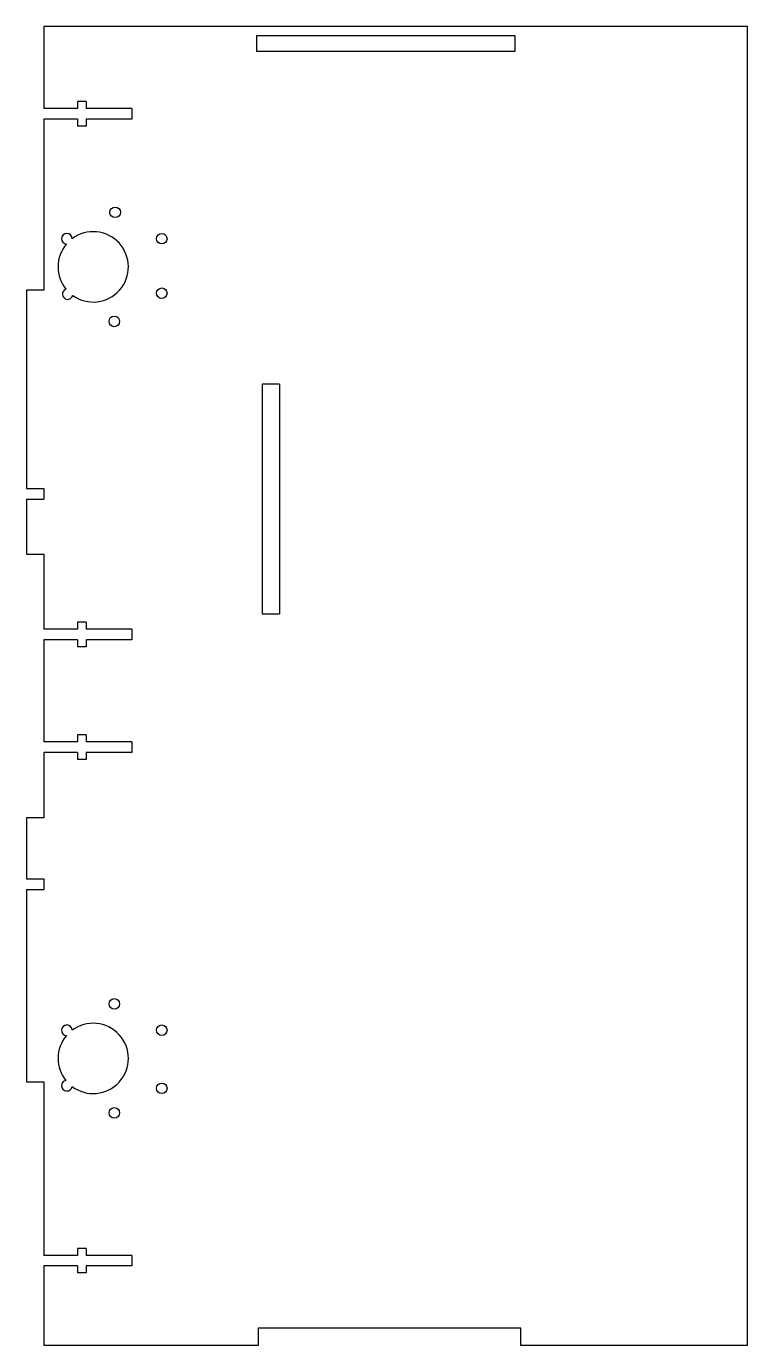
# Model space of a CAD drawing. Extents: x 0 to 205, y -179 to 196.
import ezdxf

# ---------------------------------------------------------------- set-up
doc = ezdxf.new("R2010")
doc.units = 0
doc.layers.get('0').update_dxf_attribs({"linetype": 'continuous'})

# ---------------------------------------------------------------- blocks, each defined once
blk = doc.blocks.new('SHAPE2DVIEW')
at = {"color": 0}
for p, q in [((205.01, 196.36), (5.01, 196.36)), ((5.01, 196.36), (5.01, 173)), ((205.01, -178.64), (205.01, 196.36)), ((65.56, 193.72), (138.89, 193.72)), ((65.56, 189.18), (65.56, 193.72)), ((138.89, 193.72), (138.89, 189.18)), ((138.89, 189.18), (65.56, 189.18)), ((14.5, 173), (5.01, 173)), ((14.5, 175), (14.5, 173)), ((17, 175), (14.5, 175)), ((17, 175), (17, 173)), ((30, 173), (17, 173)), ((30, 173), (30, 170)), ((14.5, 170), (5.01, 170)), ((5.01, 170), (5.01, 121.36)), ((14.5, 170), (14.5, 168)), ((30, 170), (17, 170)), ((17, 170), (17, 168)), ((17, 168), (14.5, 168)), ((5.01, 121.36), (0.01, 121.36)), ((0.01, 121.36), (0.01, 65)), ((72, 94.61), (67, 94.61)), ((67, 94.61), (67, 56.37)), ((72, 94.61), (72, 56.37)), ((0.01, 65), (5, 65)), ((5, 65), (5, 62)), ((0.01, 62), (5, 62)), ((0.01, 62), (0.01, 46.36)), ((67, 56.37), (67, 29.39)), ((72, 56.37), (72, 29.39)), ((0.01, 46.36), (5.01, 46.36)), ((5.01, 46.36), (5.01, 25)), ((14.5, 27), (14.5, 25)), ((17, 27), (14.5, 27)), ((17, 27), (17, 25)), ((67, 29.39), (67, 29.38)), ((67, 29.38), (72, 29.38)), ((72, 29.39), (72, 29.38)), ((14.5, 25), (5.01, 25)), ((30, 25), (17, 25)), ((30, 25), (30, 22)), ((14.5, 22), (5.01, 22)), ((5.01, 22), (5.01, -7)), ((14.5, 22), (14.5, 20)), ((17, 20), (14.5, 20)), ((30, 22), (17, 22)), ((17, 22), (17, 20)), ((14.5, -7), (5.01, -7)), ((17, -5), (14.5, -5)), ((14.5, -5), (14.5, -7)), ((17, -5), (17, -7)), ((30, -7), (17, -7)), ((30, -7), (30, -10)), ((5.01, -10), (5.01, -28.64)), ((14.5, -10), (5.01, -10)), ((14.5, -10), (14.5, -12)), ((17, -10), (17, -12)), ((30, -10), (17, -10)), ((17, -12), (14.5, -12)), ((0.01, -28.64), (0.01, -46)), ((5.01, -28.64), (0.01, -28.64)), ((0.01, -46), (5, -46)), ((5, -46), (5, -49)), ((0.01, -49), (0.01, -103.64)), ((0.01, -49), (5, -49)), ((0.01, -103.64), (5.01, -103.64)), ((5.01, -103.64), (5.01, -153)), ((14.5, -153), (5.01, -153)), ((17, -151), (14.5, -151)), ((14.5, -151), (14.5, -153)), ((17, -151), (17, -153)), ((30, -153), (17, -153)), ((30, -153), (30, -156)), ((5.01, -156), (5.01, -178.64)), ((14.5, -156), (5.01, -156)), ((14.5, -156), (14.5, -158)), ((17, -156), (17, -158)), ((30, -156), (17, -156)), ((17, -158), (14.5, -158)), ((140.53, -173.64), (65.9, -173.64)), ((65.9, -173.64), (65.9, -178.64)), ((140.53, -178.64), (140.53, -173.64)), ((65.9, -178.64), (5.01, -178.64)), ((205.01, -178.64), (140.53, -178.64))]:
    blk.add_line(p, q, dxfattribs=at)
for centre in [(25.25, 143.5), (38.5, 136), (38.5, 120.5), (25, 112.5), (25, -81.5), (38.5, -89), (38.5, -105.5), (25, -112.5)]:
    blk.add_circle(centre, 1.5, dxfattribs=at)
for centre, radius, start, end in [((11.5, 136), 1.5, 0, -180), ((11.5, 136), 1.5, -180, -93.6952), ((19, 128), 10, -125.4697, 126.8699), ((19, 128), 10, 139.4349, -180), ((19, 128), 10, -180, -140.7119), ((11.75, 120.25), 1.5, 109.0554, -180), ((11.75, 120.25), 1.5, -180, -15.2371), ((11.5, -89), 1.5, 0, -180), ((11.5, -89), 1.5, -180, -93.6952), ((19, -97), 10, -127.0038, 126.8699), ((19, -97), 10, 139.4349, -180), ((19, -97), 10, -180, -141.1179), ((11.5, -104.75), 1.5, 100.929, -180), ((11.5, -104.75), 1.5, -180, -9.0506)]:
    blk.add_arc(centre, radius, start, end, dxfattribs=at)

msp = doc.modelspace()

# ---------------------------------------------------------------- block references
at = {"color": 0}
msp.add_blockref('SHAPE2DVIEW', (0, 0), dxfattribs=at)

doc.saveas('drawing.dxf')
